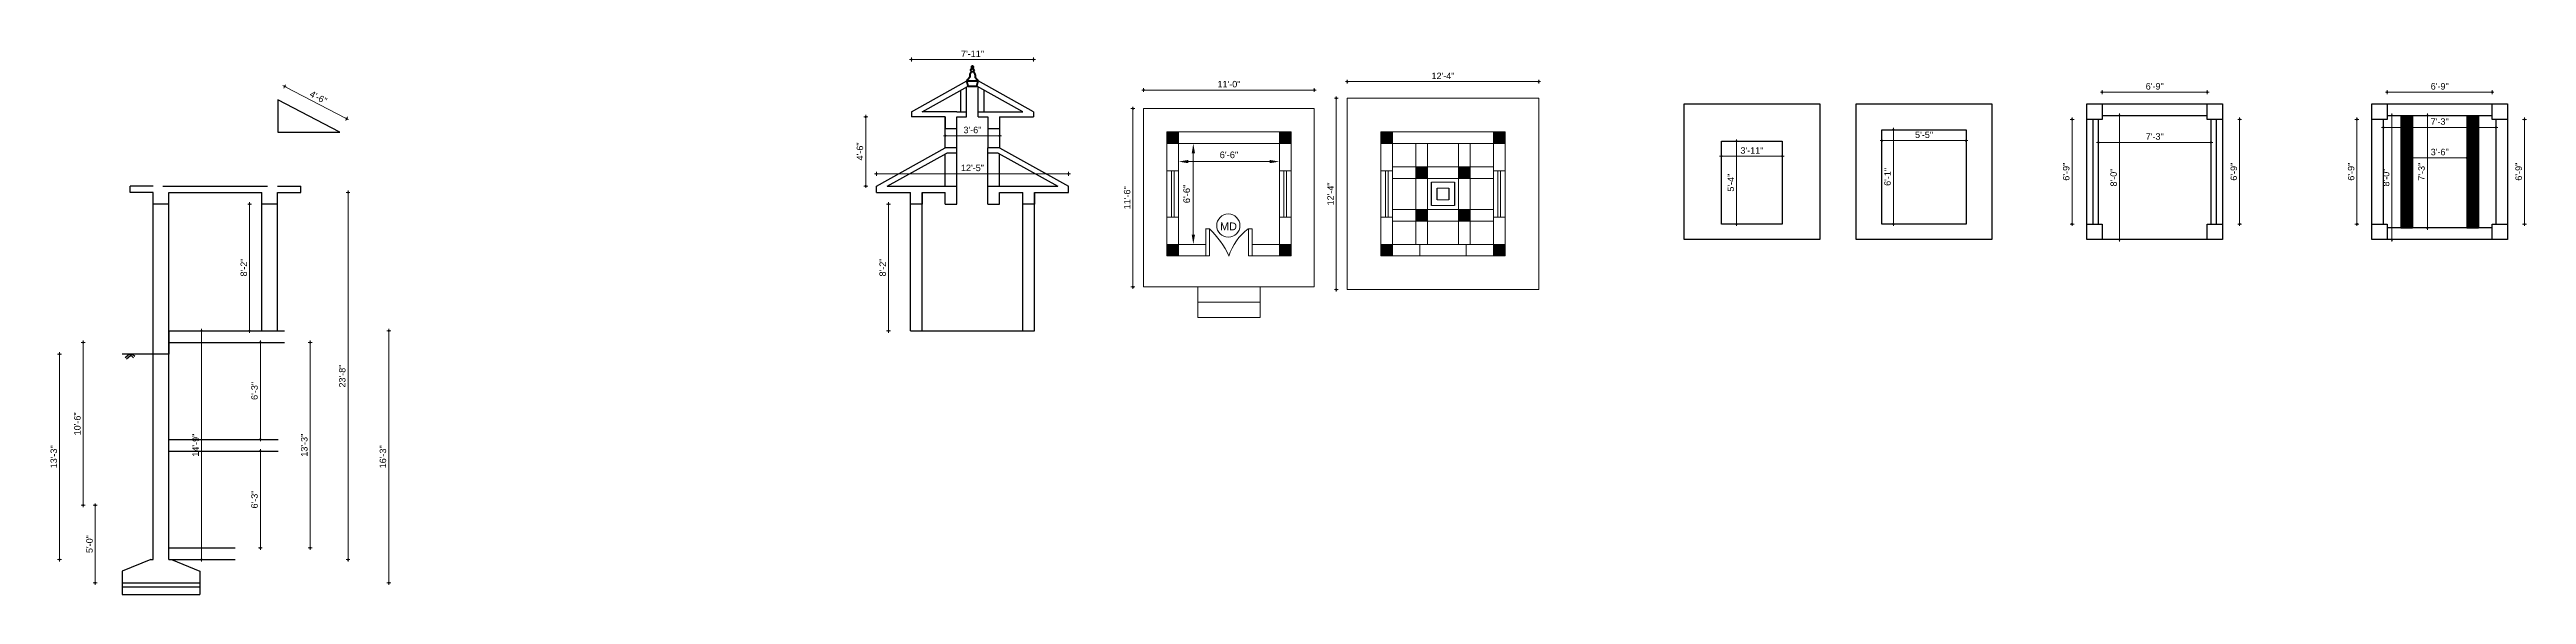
# Model space of a CAD drawing. Header units: inches. Extents: x 2695 to 4610, y -2753 to -2331.
import ezdxf

# ---------------------------------------------------------------- set-up
doc = ezdxf.new("R2010")
doc.units = ezdxf.units.IN
doc.header["$LTSCALE"] = 0.5
doc.header["$MEASUREMENT"] = 0
doc.header["$PDMODE"] = 66
for name, color, linetype, lineweight in [('Dw', 42, 'Continuous', 15), ('hatch', 9, 'Continuous', 0), ('TEXT', 220, 'Continuous', 9), ('Toilet', 7, 'Continuous', 25), ('wall', 20, 'Continuous', 40)]:
    doc.layers.add(name, color=color, linetype=linetype, lineweight=lineweight)
doc.styles.add('arial', font='arial.ttf')
doc.styles.get("Standard").update_dxf_attribs({"font": 'arial.ttf'})
doc.dimstyles.new('1_10', dxfattribs={"dimscale": 5, "dimtxt": 1.0333, "dimasz": 1.5, "dimexe": 0.3, "dimexo": 0.5, "dimgap": 0.5, "dimtad": 1, "dimdec": 0, "dimzin": 3, "dimdsep": 46, "dimlunit": 4, "dimtxsty": 'arial', "dimcen": 0.09, "dimclrd": 1, "dimclre": 2, "dimclrt": 10, "dimadec": 0, "dimazin": 0, "dimtfac": 1, "dimtdec": 0, "dimtix": 1, "dimtmove": 0, "dimatfit": 3, "dimfxl": 0.5, "dimfxlon": 1, "dimtolj": 1, "dimtzin": 0, "dimlwd": 9, "dimlwe": 9, "dimarcsym": 0})
doc.dimstyles.new('S8', dxfattribs={"dimtxt": 5, "dimasz": 1, "dimexe": 6, "dimexo": 18, "dimgap": 1.9375, "dimtad": 1, "dimdec": 0, "dimzin": 3, "dimdsep": 46, "dimlunit": 4, "dimtxsty": 'Standard', "dimblk": 'dot 2', "dimcen": 12, "dimse1": 1, "dimse2": 1, "dimclrd": 1, "dimclre": 1, "dimclrt": 256, "dimadec": 0, "dimazin": 0, "dimtfac": 0.75, "dimtdec": 0, "dimtix": 1, "dimtmove": 1, "dimatfit": 3, "dimldrblk": 'DOT', "dimfxl": 1, "dimtolj": 1, "dimtzin": 0, "dimlwd": 9, "dimlwe": 9, "dimarcsym": 0})
pattern_1 = [(45, (-234142.87665, 30897.89336), (-0.08838834765, 0.08838834765), [])]

# ---------------------------------------------------------------- blocks, each defined once
blk = doc.blocks.new('dot1')
at = {"layer": 'hatch'}
h = blk.add_hatch(color=256, dxfattribs=at)
edge = h.paths.add_edge_path()
edge.add_arc((0, 0), 1, 0, 360)
for p, q in [((3, 0), (-3, 0)), ((0, 3), (0, -3))]:
    blk.add_line(p, q, dxfattribs=at)
blk.add_circle((0, 0), 1, dxfattribs=at)
blk = doc.blocks.new('dot 2')
at = {"layer": 'hatch', "xscale": 0.5, "yscale": 0.5, "zscale": 0.5}
blk.add_blockref('dot1', (0, 0), dxfattribs=at)
blk = doc.blocks.new('*D734')
at = {"layer": 'Defpoints', "color": 0, "transparency": 16777216}
for p in [(2786.9, -2557.9), (2720.7, -2683.9), (2750.9, -2683.9)]:
    blk.add_point(p, dxfattribs=at)
at = {"layer": 'Toilet', "color": 1, "lineweight": 9, "transparency": 16777216}
blk.add_line((2720.7, -2558.9), (2720.7, -2682.9), dxfattribs=at)
for p, rotation in [((2720.7, -2557.9), 90), ((2720.7, -2683.9), 270)]:
    blk.add_blockref('dot 2', p, dxfattribs=dict(at, rotation=rotation))
at = {"layer": 'Toilet', "transparency": 16777216, "insert": (2716.2, -2620.9), "char_height": 5, "attachment_point": 5, "rotation": 90}
blk.add_mtext('\\A1;10\'-6"', dxfattribs=at)
blk = doc.blocks.new('_Dot')
at = {"color": 0, "linetype": 'ByBlock', "lineweight": -2}
blk.add_line((-0.5, 0), (-1, 0), dxfattribs=at)
at = {"color": 0, "linetype": 'ByBlock', "const_width": 0.5}
blk.add_lwpolyline([(-0.25, 0, 1), (0.25, 0, 1)], format="xyb", close=True, dxfattribs=at)
blk = doc.blocks.new('*D733')
at = {"layer": 'Defpoints', "color": 0, "transparency": 16777216}
for p in [(2786.9, -2557.9), (2786.9, -2716.9), (2896.2, -2716.9)]:
    blk.add_point(p, dxfattribs=at)
at = {"layer": 'Toilet', "color": 1, "lineweight": 9, "transparency": 16777216}
blk.add_line((2896.2, -2558.9), (2896.2, -2715.9), dxfattribs=at)
for p, rotation in [((2896.2, -2557.9), 90), ((2896.2, -2716.9), 270)]:
    blk.add_blockref('dot 2', p, dxfattribs=dict(at, rotation=rotation))
at = {"layer": 'Toilet', "transparency": 16777216, "insert": (2891.7, -2637.4), "char_height": 5, "attachment_point": 5, "rotation": 90}
blk.add_mtext('\\A1;13\'-3"', dxfattribs=at)
blk = doc.blocks.new('*D737')
at = {"layer": 'Defpoints', "color": 0, "transparency": 16777216}
for p in [(2858.9, -2450.9), (2849.4, -2548.9), (2858.9, -2548.9)]:
    blk.add_point(p, dxfattribs=at)
at = {"layer": 'Toilet', "color": 1, "lineweight": 9, "transparency": 16777216}
blk.add_line((2849.4, -2451.9), (2849.4, -2547.9), dxfattribs=at)
for p, rotation in [((2849.4, -2450.9), 90), ((2849.4, -2548.9), 270)]:
    blk.add_blockref('dot 2', p, dxfattribs=dict(at, rotation=rotation))
at = {"layer": 'Toilet', "transparency": 16777216, "insert": (2844.9, -2499.9), "char_height": 5, "attachment_point": 5, "rotation": 90}
blk.add_mtext('\\A1;8\'-2"', dxfattribs=at)
blk = doc.blocks.new('*D738')
at = {"layer": 'Defpoints', "color": 0, "transparency": 16777216}
for p in [(2786.9, -2641.9), (2786.9, -2716.9), (2857.7, -2716.9)]:
    blk.add_point(p, dxfattribs=at)
at = {"layer": 'Toilet', "color": 1, "lineweight": 9, "transparency": 16777216}
blk.add_line((2857.7, -2642.9), (2857.7, -2715.9), dxfattribs=at)
for p, rotation in [((2857.7, -2641.9), 90), ((2857.7, -2716.9), 270)]:
    blk.add_blockref('dot 2', p, dxfattribs=dict(at, rotation=rotation))
at = {"layer": 'Toilet', "transparency": 16777216, "insert": (2853.2, -2679.4), "char_height": 5, "attachment_point": 5, "rotation": 90}
blk.add_mtext('\\A1;6\'-3"', dxfattribs=at)
blk = doc.blocks.new('*D739')
at = {"layer": 'Defpoints', "color": 0, "transparency": 16777216}
for p in [(2786.9, -2557.9), (2857.7, -2557.9), (2786.9, -2632.9)]:
    blk.add_point(p, dxfattribs=at)
at = {"layer": 'Toilet', "color": 1, "lineweight": 9, "transparency": 16777216}
blk.add_line((2857.7, -2631.9), (2857.7, -2558.9), dxfattribs=at)
for p, rotation in [((2857.7, -2557.9), 90), ((2857.7, -2632.9), 270)]:
    blk.add_blockref('dot 2', p, dxfattribs=dict(at, rotation=rotation))
at = {"layer": 'Toilet', "transparency": 16777216, "insert": (2853.2, -2595.4), "char_height": 5, "attachment_point": 5, "rotation": 90}
blk.add_mtext('\\A1;6\'-3"', dxfattribs=at)
blk = doc.blocks.new('*D740')
at = {"layer": 'Defpoints', "color": 0, "transparency": 16777216}
for p in [(2871.1, -2370.1), (2876.5, -2359.8), (2919.1, -2395.1)]:
    blk.add_point(p, dxfattribs=at)
at = {"layer": 'Toilet', "color": 1, "lineweight": 9, "transparency": 16777216}
blk.add_line((2923.6, -2384.3), (2877.4, -2360.3), dxfattribs=at)
for p, rotation in [((2876.5, -2359.8), 152.4879973761485), ((2924.5, -2384.8), 332.4879973761486)]:
    blk.add_blockref('dot 2', p, dxfattribs=dict(at, rotation=rotation))
at = {"layer": 'Toilet', "transparency": 16777216, "insert": (2902.6, -2368.3), "char_height": 5, "attachment_point": 5, "rotation": 332.488}
blk.add_mtext('\\A1;4\'-6"', dxfattribs=at)
blk = doc.blocks.new('*D742')
at = {"color": 2, "lineweight": 9, "transparency": 16777216}
for p, q in [((3567.8, -2415.5), (3567.8, -2419.5)), ((3645.8, -2415.5), (3645.8, -2419.5))]:
    blk.add_line(p, q, dxfattribs=at)
at = {"color": 1, "lineweight": 9, "transparency": 16777216}
blk.add_line((3575.3, -2418), (3638.3, -2418), dxfattribs=at)
at = {"color": 1, "transparency": 16777216}
for points in [[(3575.3, -2416.7), (3575.3, -2419.2), (3567.8, -2418)], [(3638.3, -2416.7), (3638.3, -2419.2), (3645.8, -2418)]]:
    blk.add_solid(points, dxfattribs=at)
at = {"layer": 'Defpoints', "color": 0, "transparency": 16777216}
for p in [(3567.8, -2404), (3645.8, -2404), (3645.8, -2418)]:
    blk.add_point(p, dxfattribs=at)
at = {"color": 10, "lineweight": 13, "transparency": 16777216, "insert": (3606.8, -2412.8), "char_height": 5.17, "attachment_point": 5, "style": 'arial'}
blk.add_mtext('\\A1;6\'-6"', dxfattribs=at)
blk = doc.blocks.new('*D743')
at = {"color": 2, "lineweight": 9, "transparency": 16777216}
for p, q in [((3576.7, -2404), (3580.7, -2404)), ((3576.7, -2482), (3580.7, -2482))]:
    blk.add_line(p, q, dxfattribs=at)
at = {"color": 1, "lineweight": 9, "transparency": 16777216}
blk.add_line((3579.2, -2474.5), (3579.2, -2411.5), dxfattribs=at)
at = {"color": 1, "transparency": 16777216}
for points in [[(3578, -2411.5), (3580.5, -2411.5), (3579.2, -2404)], [(3578, -2474.5), (3580.5, -2474.5), (3579.2, -2482)]]:
    blk.add_solid(points, dxfattribs=at)
at = {"layer": 'Defpoints', "color": 0, "transparency": 16777216}
for p in [(3567.8, -2404), (3579.2, -2404), (3567.8, -2482)]:
    blk.add_point(p, dxfattribs=at)
at = {"color": 10, "lineweight": 13, "transparency": 16777216, "insert": (3574.1, -2443), "char_height": 5.17, "attachment_point": 5, "rotation": 90, "style": 'arial'}
blk.add_mtext('\\A1;6\'-6"', dxfattribs=at)
blk = doc.blocks.new('*D744')
at = {"layer": 'Defpoints', "color": 0, "transparency": 16777216}
for p in [(3369.4, -2450.9), (3343.5, -2548.9), (3369.4, -2548.9)]:
    blk.add_point(p, dxfattribs=at)
at = {"layer": 'Toilet', "color": 1, "lineweight": 9, "transparency": 16777216}
blk.add_line((3343.5, -2451.9), (3343.5, -2547.9), dxfattribs=at)
for p, rotation in [((3343.5, -2450.9), 90), ((3343.5, -2548.9), 270)]:
    blk.add_blockref('dot 2', p, dxfattribs=dict(at, rotation=rotation))
at = {"layer": 'Toilet', "transparency": 16777216, "insert": (3339, -2499.9), "char_height": 5, "attachment_point": 5, "rotation": 90}
blk.add_mtext('\\A1;8\'-2"', dxfattribs=at)
blk = doc.blocks.new('*D745')
at = {"layer": 'Defpoints', "color": 0, "transparency": 16777216}
for p in [(3672.8, -2362.6), (3540.8, -2377), (3672.8, -2377)]:
    blk.add_point(p, dxfattribs=at)
at = {"layer": 'Toilet', "color": 1, "lineweight": 9, "transparency": 16777216}
blk.add_line((3541.8, -2362.6), (3671.8, -2362.6), dxfattribs=at)
at = {"layer": 'Toilet', "color": 1, "lineweight": 9, "transparency": 16777216, "rotation": 180}
blk.add_blockref('dot 2', (3540.8, -2362.6), dxfattribs=at)
at = {"layer": 'Toilet', "color": 1, "lineweight": 9, "transparency": 16777216}
blk.add_blockref('dot 2', (3672.8, -2362.6), dxfattribs=at)
at = {"layer": 'Toilet', "transparency": 16777216, "insert": (3606.8, -2358.1), "char_height": 5, "attachment_point": 5}
blk.add_mtext('\\A1;11\'-0"', dxfattribs=at)
blk = doc.blocks.new('*D750')
at = {"layer": 'Defpoints', "color": 0, "transparency": 16777216}
for p in [(3482.7, -2427.4), (3334.2, -2436.9), (3482.7, -2436.9)]:
    blk.add_point(p, dxfattribs=at)
at = {"layer": 'Toilet', "color": 1, "lineweight": 9, "transparency": 16777216}
blk.add_line((3335.2, -2427.4), (3481.7, -2427.4), dxfattribs=at)
at = {"layer": 'Toilet', "color": 1, "lineweight": 9, "transparency": 16777216, "rotation": 180}
blk.add_blockref('dot 2', (3334.2, -2427.4), dxfattribs=at)
at = {"layer": 'Toilet', "color": 1, "lineweight": 9, "transparency": 16777216}
blk.add_blockref('dot 2', (3482.7, -2427.4), dxfattribs=at)
at = {"layer": 'Toilet', "transparency": 16777216, "insert": (3408.4, -2422.9), "char_height": 5, "attachment_point": 5}
blk.add_mtext('\\A1;12\'-5"', dxfattribs=at)
blk = doc.blocks.new('*D751')
at = {"layer": 'Defpoints', "color": 0, "transparency": 16777216}
for p in [(3325.9, -2383.4), (3387.4, -2383.4), (3387.4, -2436.9)]:
    blk.add_point(p, dxfattribs=at)
at = {"layer": 'Toilet', "color": 1, "lineweight": 9, "transparency": 16777216}
blk.add_line((3325.9, -2435.9), (3325.9, -2384.4), dxfattribs=at)
for p, rotation in [((3325.9, -2383.4), 90), ((3325.9, -2436.9), 270)]:
    blk.add_blockref('dot 2', p, dxfattribs=dict(at, rotation=rotation))
at = {"layer": 'Toilet', "transparency": 16777216, "insert": (3321.4, -2410.1), "char_height": 5, "attachment_point": 5, "rotation": 90}
blk.add_mtext('\\A1;4\'-6"', dxfattribs=at)
blk = doc.blocks.new('*D753')
at = {"layer": 'Defpoints', "color": 0, "transparency": 16777216}
for p in [(2786.9, -2548.9), (2786.9, -2743.9), (2957, -2743.9)]:
    blk.add_point(p, dxfattribs=at)
at = {"layer": 'Toilet', "color": 1, "lineweight": 9, "transparency": 16777216}
blk.add_line((2957, -2549.9), (2957, -2742.9), dxfattribs=at)
for p, rotation in [((2957, -2548.9), 90), ((2957, -2743.9), 270)]:
    blk.add_blockref('dot 2', p, dxfattribs=dict(at, rotation=rotation))
at = {"layer": 'Toilet', "transparency": 16777216, "insert": (2952.5, -2646.4), "char_height": 5, "attachment_point": 5, "rotation": 90}
blk.add_mtext('\\A1;16\'-3"', dxfattribs=at)
blk = doc.blocks.new('*D754')
at = {"layer": 'Defpoints', "color": 0, "transparency": 16777216}
for p in [(4282.2, -2382.3), (4282.2, -2478.3), (4295.5, -2478.3)]:
    blk.add_point(p, dxfattribs=at)
at = {"layer": 'Toilet', "color": 1, "lineweight": 9, "transparency": 16777216}
blk.add_line((4295.5, -2383.3), (4295.5, -2477.3), dxfattribs=at)
for p, rotation in [((4295.5, -2382.3), 90), ((4295.5, -2478.3), 270)]:
    blk.add_blockref('dot 2', p, dxfattribs=dict(at, rotation=rotation))
at = {"layer": 'Toilet', "transparency": 16777216, "insert": (4291, -2430.3), "char_height": 5, "attachment_point": 5, "rotation": 90}
blk.add_mtext('\\A1;8\'-0"', dxfattribs=at)
blk = doc.blocks.new('*D755')
at = {"layer": 'Defpoints', "color": 0, "transparency": 16777216}
for p in [(4279.2, -2385.3), (4366.2, -2385.3), (4366.2, -2403.1)]:
    blk.add_point(p, dxfattribs=at)
at = {"layer": 'Toilet', "color": 1, "lineweight": 9, "transparency": 16777216}
blk.add_line((4280.2, -2403.1), (4365.2, -2403.1), dxfattribs=at)
at = {"layer": 'Toilet', "color": 1, "lineweight": 9, "transparency": 16777216, "rotation": 180}
blk.add_blockref('dot 2', (4279.2, -2403.1), dxfattribs=at)
at = {"layer": 'Toilet', "color": 1, "lineweight": 9, "transparency": 16777216}
blk.add_blockref('dot 2', (4366.2, -2403.1), dxfattribs=at)
at = {"layer": 'Toilet', "transparency": 16777216, "insert": (4322.7, -2398.6), "char_height": 5, "attachment_point": 5}
blk.add_mtext('\\A1;7\'-3"', dxfattribs=at)
blk = doc.blocks.new('*D757')
at = {"layer": 'Defpoints', "color": 0, "transparency": 16777216}
for p in [(4111.8, -2393.3), (4120.6, -2393.3), (4111.8, -2466.3)]:
    blk.add_point(p, dxfattribs=at)
at = {"layer": 'Toilet', "color": 1, "lineweight": 9, "transparency": 16777216}
blk.add_line((4120.6, -2465.3), (4120.6, -2394.3), dxfattribs=at)
for p, rotation in [((4120.6, -2393.3), 90), ((4120.6, -2466.3), 270)]:
    blk.add_blockref('dot 2', p, dxfattribs=dict(at, rotation=rotation))
at = {"layer": 'Toilet', "transparency": 16777216, "insert": (4116.1, -2429.8), "char_height": 5, "attachment_point": 5, "rotation": 90}
blk.add_mtext('\\A1;6\'-1"', dxfattribs=at)
blk = doc.blocks.new('*D758')
at = {"layer": 'Defpoints', "color": 0, "transparency": 16777216}
for p in [(4258.8, -2385.3), (4279.2, -2385.3), (4279.2, -2466.3)]:
    blk.add_point(p, dxfattribs=at)
at = {"layer": 'Toilet', "color": 1, "lineweight": 9, "transparency": 16777216}
blk.add_line((4258.8, -2465.3), (4258.8, -2386.3), dxfattribs=at)
for p, rotation in [((4258.8, -2385.3), 90), ((4258.8, -2466.3), 270)]:
    blk.add_blockref('dot 2', p, dxfattribs=dict(at, rotation=rotation))
at = {"layer": 'Toilet', "transparency": 16777216, "insert": (4254.3, -2425.8), "char_height": 5, "attachment_point": 5, "rotation": 90}
blk.add_mtext('\\A1;6\'-9"', dxfattribs=at)
blk = doc.blocks.new('*D759')
at = {"layer": 'Defpoints', "color": 0, "transparency": 16777216}
for p in [(4363.2, -2364.3), (4282.2, -2382.3), (4363.2, -2382.3)]:
    blk.add_point(p, dxfattribs=at)
at = {"layer": 'Toilet', "color": 1, "lineweight": 9, "transparency": 16777216}
blk.add_line((4283.2, -2364.3), (4362.2, -2364.3), dxfattribs=at)
at = {"layer": 'Toilet', "color": 1, "lineweight": 9, "transparency": 16777216, "rotation": 180}
blk.add_blockref('dot 2', (4282.2, -2364.3), dxfattribs=at)
at = {"layer": 'Toilet', "color": 1, "lineweight": 9, "transparency": 16777216}
blk.add_blockref('dot 2', (4363.2, -2364.3), dxfattribs=at)
at = {"layer": 'Toilet', "transparency": 16777216, "insert": (4322.7, -2359.8), "char_height": 5, "attachment_point": 5}
blk.add_mtext('\\A1;6\'-9"', dxfattribs=at)
blk = doc.blocks.new('*D760')
at = {"layer": 'Defpoints', "color": 0, "transparency": 16777216}
for p in [(4366.2, -2385.3), (4366.2, -2466.3), (4388.4, -2466.3)]:
    blk.add_point(p, dxfattribs=at)
at = {"layer": 'Toilet', "color": 1, "lineweight": 9, "transparency": 16777216}
blk.add_line((4388.4, -2386.3), (4388.4, -2465.3), dxfattribs=at)
for p, rotation in [((4388.4, -2385.3), 90), ((4388.4, -2466.3), 270)]:
    blk.add_blockref('dot 2', p, dxfattribs=dict(at, rotation=rotation))
at = {"layer": 'Toilet', "transparency": 16777216, "insert": (4383.9, -2425.8), "char_height": 5, "attachment_point": 5, "rotation": 90}
blk.add_mtext('\\A1;6\'-9"', dxfattribs=at)
blk = doc.blocks.new('*D762')
at = {"layer": 'Defpoints', "color": 0, "transparency": 16777216}
for p in [(4502.6, -2382.3), (4502.6, -2478.3), (4506.2, -2478.3)]:
    blk.add_point(p, dxfattribs=at)
at = {"layer": 'Toilet', "color": 1, "lineweight": 9, "transparency": 16777216}
blk.add_line((4506.2, -2383.3), (4506.2, -2477.3), dxfattribs=at)
for p, rotation in [((4506.2, -2382.3), 90), ((4506.2, -2478.3), 270)]:
    blk.add_blockref('dot 2', p, dxfattribs=dict(at, rotation=rotation))
at = {"layer": 'Toilet', "transparency": 16777216, "insert": (4501.7, -2430.3), "char_height": 5, "attachment_point": 5, "rotation": 90}
blk.add_mtext('\\A1;8\'-0"', dxfattribs=at)
blk = doc.blocks.new('*D761')
at = {"layer": 'Defpoints', "color": 0, "transparency": 16777216}
for p in [(4499.6, -2385.3), (4586.6, -2385.3), (4586.6, -2391.5)]:
    blk.add_point(p, dxfattribs=at)
at = {"layer": 'Toilet', "color": 1, "lineweight": 9, "transparency": 16777216}
blk.add_line((4500.6, -2391.5), (4585.6, -2391.5), dxfattribs=at)
at = {"layer": 'Toilet', "color": 1, "lineweight": 9, "transparency": 16777216, "rotation": 180}
blk.add_blockref('dot 2', (4499.6, -2391.5), dxfattribs=at)
at = {"layer": 'Toilet', "color": 1, "lineweight": 9, "transparency": 16777216}
blk.add_blockref('dot 2', (4586.6, -2391.5), dxfattribs=at)
at = {"layer": 'Toilet', "transparency": 16777216, "insert": (4543.1, -2387), "char_height": 5, "attachment_point": 5}
blk.add_mtext('\\A1;7\'-3"', dxfattribs=at)
blk = doc.blocks.new('*D764')
at = {"layer": 'Defpoints', "color": 0, "transparency": 16777216}
for p in [(4583.6, -2364.3), (4502.6, -2382.3), (4583.6, -2382.3)]:
    blk.add_point(p, dxfattribs=at)
at = {"layer": 'Toilet', "color": 1, "lineweight": 9, "transparency": 16777216}
blk.add_line((4503.6, -2364.3), (4582.6, -2364.3), dxfattribs=at)
at = {"layer": 'Toilet', "color": 1, "lineweight": 9, "transparency": 16777216, "rotation": 180}
blk.add_blockref('dot 2', (4502.6, -2364.3), dxfattribs=at)
at = {"layer": 'Toilet', "color": 1, "lineweight": 9, "transparency": 16777216}
blk.add_blockref('dot 2', (4583.6, -2364.3), dxfattribs=at)
at = {"layer": 'Toilet', "transparency": 16777216, "insert": (4543.1, -2359.8), "char_height": 5, "attachment_point": 5}
blk.add_mtext('\\A1;6\'-9"', dxfattribs=at)
blk = doc.blocks.new('*D765')
at = {"layer": 'Defpoints', "color": 0, "transparency": 16777216}
for p in [(4586.6, -2385.3), (4586.6, -2466.3), (4608.7, -2466.3)]:
    blk.add_point(p, dxfattribs=at)
at = {"layer": 'Toilet', "color": 1, "lineweight": 9, "transparency": 16777216}
blk.add_line((4608.7, -2386.3), (4608.7, -2465.3), dxfattribs=at)
for p, rotation in [((4608.7, -2385.3), 90), ((4608.7, -2466.3), 270)]:
    blk.add_blockref('dot 2', p, dxfattribs=dict(at, rotation=rotation))
at = {"layer": 'Toilet', "transparency": 16777216, "insert": (4604.2, -2425.8), "char_height": 5, "attachment_point": 5, "rotation": 90}
blk.add_mtext('\\A1;6\'-9"', dxfattribs=at)
blk = doc.blocks.new('*D767')
at = {"layer": 'Defpoints', "color": 0, "transparency": 16777216}
for p in [(4522.1, -2382.3), (4564.1, -2382.3), (4564.1, -2415.1)]:
    blk.add_point(p, dxfattribs=at)
at = {"layer": 'Toilet', "color": 1, "lineweight": 9, "transparency": 16777216}
blk.add_line((4523.1, -2415.1), (4563.1, -2415.1), dxfattribs=at)
at = {"layer": 'Toilet', "color": 1, "lineweight": 9, "transparency": 16777216, "rotation": 180}
blk.add_blockref('dot 2', (4522.1, -2415.1), dxfattribs=at)
at = {"layer": 'Toilet', "color": 1, "lineweight": 9, "transparency": 16777216}
blk.add_blockref('dot 2', (4564.1, -2415.1), dxfattribs=at)
at = {"layer": 'Toilet', "transparency": 16777216, "insert": (4543.1, -2410.6), "char_height": 5, "attachment_point": 5}
blk.add_mtext('\\A1;3\'-6"', dxfattribs=at)
blk = doc.blocks.new('*D768')
at = {"layer": 'Defpoints', "color": 0, "transparency": 16777216}
for p in [(4522.1, -2382.3), (4522.1, -2469.3), (4533.6, -2469.3)]:
    blk.add_point(p, dxfattribs=at)
at = {"layer": 'Toilet', "color": 1, "lineweight": 9, "transparency": 16777216}
blk.add_line((4533.6, -2383.3), (4533.6, -2468.3), dxfattribs=at)
for p, rotation in [((4533.6, -2382.3), 90), ((4533.6, -2469.3), 270)]:
    blk.add_blockref('dot 2', p, dxfattribs=dict(at, rotation=rotation))
at = {"layer": 'Toilet', "transparency": 16777216, "insert": (4529.1, -2425.8), "char_height": 5, "attachment_point": 5, "rotation": 90}
blk.add_mtext('\\A1;7\'-3"', dxfattribs=at)
blk = doc.blocks.new('*D770')
at = {"layer": 'Defpoints', "color": 0, "transparency": 16777216}
for p in [(3987.7, -2402.3), (4034.7, -2402.3), (4034.7, -2413.9)]:
    blk.add_point(p, dxfattribs=at)
at = {"layer": 'Toilet', "color": 1, "lineweight": 9, "transparency": 16777216}
blk.add_line((3988.7, -2413.9), (4033.7, -2413.9), dxfattribs=at)
at = {"layer": 'Toilet', "color": 1, "lineweight": 9, "transparency": 16777216, "rotation": 180}
blk.add_blockref('dot 2', (3987.7, -2413.9), dxfattribs=at)
at = {"layer": 'Toilet', "color": 1, "lineweight": 9, "transparency": 16777216}
blk.add_blockref('dot 2', (4034.7, -2413.9), dxfattribs=at)
at = {"layer": 'Toilet', "transparency": 16777216, "insert": (4011.2, -2409.4), "char_height": 5, "attachment_point": 5}
blk.add_mtext('\\A1;3\'-11"', dxfattribs=at)

msp = doc.modelspace()

# ---------------------------------------------------------------- hatches: boundary and pattern name
at = {"lineweight": 13}
h = msp.add_hatch(dxfattribs=at)
h.set_pattern_fill('ANSI31', color=256)
h.set_pattern_definition(pattern_1)
h.paths.add_polyline_path([(3567.8, -2395), (3558.8, -2395), (3558.8, -2404), (3567.8, -2404)])
h = msp.add_hatch(dxfattribs=at)
h.set_pattern_fill('ANSI31', color=256)
h.set_pattern_definition(pattern_1)
h.paths.add_polyline_path([(3654.8, -2395), (3645.8, -2395), (3645.8, -2404), (3654.8, -2404)])
h = msp.add_hatch(dxfattribs=at)
h.set_pattern_fill('ANSI31', color=256)
h.set_pattern_definition(pattern_1)
h.paths.add_polyline_path([(3733.3, -2395), (3724.3, -2395), (3724.3, -2404), (3733.3, -2404)])
h = msp.add_hatch(dxfattribs=at)
h.set_pattern_fill('ANSI31', color=256)
h.set_pattern_definition(pattern_1)
h.paths.add_polyline_path([(3820.3, -2395), (3811.3, -2395), (3811.3, -2404), (3820.3, -2404)])
h = msp.add_hatch(dxfattribs=at)
h.set_pattern_fill('ANSI31', color=256)
h.set_pattern_definition(pattern_1)
h.paths.add_polyline_path([(3760.3, -2422), (3751.3, -2422), (3751.3, -2431), (3760.3, -2431)])
h = msp.add_hatch(dxfattribs=at)
h.set_pattern_fill('ANSI31', color=256)
h.set_pattern_definition(pattern_1)
h.paths.add_polyline_path([(3793.3, -2422), (3784.3, -2422), (3784.3, -2431), (3793.3, -2431)])
h = msp.add_hatch(dxfattribs=at)
h.set_pattern_fill('ANSI31', color=256)
h.set_pattern_definition(pattern_1)
h.paths.add_polyline_path([(3760.3, -2455), (3751.3, -2455), (3751.3, -2464), (3760.3, -2464)])
h = msp.add_hatch(dxfattribs=at)
h.set_pattern_fill('ANSI31', color=256)
h.set_pattern_definition(pattern_1)
h.paths.add_polyline_path([(3793.3, -2455), (3784.3, -2455), (3784.3, -2464), (3793.3, -2464)])
h = msp.add_hatch(dxfattribs=at)
h.set_pattern_fill('ANSI31', color=256)
h.set_pattern_definition(pattern_1)
h.paths.add_polyline_path([(3567.8, -2482), (3558.8, -2482), (3558.8, -2491), (3567.8, -2491)])
h = msp.add_hatch(dxfattribs=at)
h.set_pattern_fill('ANSI31', color=256)
h.set_pattern_definition(pattern_1)
h.paths.add_polyline_path([(3654.8, -2482), (3645.8, -2482), (3645.8, -2491), (3654.8, -2491)])
h = msp.add_hatch(dxfattribs=at)
h.set_pattern_fill('ANSI31', color=256)
h.set_pattern_definition(pattern_1)
h.paths.add_polyline_path([(3733.3, -2482), (3724.3, -2482), (3724.3, -2491), (3733.3, -2491)])
h = msp.add_hatch(dxfattribs=at)
h.set_pattern_fill('ANSI31', color=256)
h.set_pattern_definition(pattern_1)
h.paths.add_polyline_path([(3820.3, -2482), (3811.3, -2482), (3811.3, -2491), (3820.3, -2491)])
at = {"layer": 'Toilet'}
h = msp.add_hatch(dxfattribs=at)
h.set_pattern_fill('ANSI31', color=256)
h.paths.add_polyline_path([(4513.1, -2469.3), (4522.1, -2469.3), (4522.1, -2382.3), (4513.1, -2382.3)])
h = msp.add_hatch(dxfattribs=at)
h.set_pattern_fill('ANSI31', color=256)
h.paths.add_polyline_path([(4573.1, -2382.3), (4564.1, -2382.3), (4564.1, -2469.3), (4573.1, -2469.3)])

# ---------------------------------------------------------------- linework, layer by layer
at = {"color": 0, "lineweight": 13}
for p, q in [((3751.3, -2404), (3751.3, -2482)), ((3760.3, -2404), (3760.3, -2482)), ((3784.3, -2404), (3784.3, -2482)), ((3793.3, -2404), (3793.3, -2482)), ((3567.8, -2425), (3558.8, -2425)), ((3562.3, -2425), (3562.3, -2461)), ((3564.3, -2425), (3564.3, -2461)), ((3645.8, -2425), (3654.8, -2425)), ((3649.3, -2425), (3649.3, -2461)), ((3651.3, -2425), (3651.3, -2461)), ((3733.3, -2425), (3724.3, -2425)), ((3727.8, -2425), (3727.8, -2461)), ((3729.8, -2425), (3729.8, -2461)), ((3733.3, -2422), (3811.3, -2422)), ((3733.3, -2431), (3811.3, -2431)), ((3811.3, -2425), (3820.3, -2425)), ((3814.8, -2425), (3814.8, -2461)), ((3816.8, -2425), (3816.8, -2461)), ((3763.3, -2434), (3781.3, -2434)), ((3767.8, -2438.5), (3776.8, -2438.5)), ((3767.8, -2447.5), (3776.8, -2447.5)), ((3567.8, -2461), (3558.8, -2461)), ((3588.7, -2470), (3591.8, -2470)), ((3621.7, -2470), (3624.8, -2470)), ((3645.8, -2461), (3654.8, -2461)), ((3733.3, -2461), (3724.3, -2461)), ((3733.3, -2455), (3811.3, -2455)), ((3733.3, -2464), (3811.3, -2464)), ((3763.3, -2452), (3781.3, -2452)), ((3811.3, -2461), (3820.3, -2461)), ((3588.8, -2491), (3588.8, -2482)), ((3624.8, -2491), (3624.8, -2482)), ((3754.3, -2482), (3754.3, -2491)), ((3790.3, -2482), (3790.3, -2491)), ((3582.8, -2515), (3582.8, -2526.8)), ((3582.8, -2526.8), (3630.8, -2526.8)), ((3582.8, -2526.8), (3582.8, -2538.6)), ((3630.8, -2526.8), (3630.8, -2515)), ((3630.8, -2538.6), (3630.8, -2526.8)), ((3582.8, -2538.6), (3630.8, -2538.6))]:
    msp.add_line(p, q, dxfattribs=at)
for points in [[(3846.3, -2517), (3698.3, -2517), (3698.3, -2369), (3846.3, -2369)], [(3540.8, -2377), (3672.8, -2377), (3672.8, -2515), (3540.8, -2515)], [(3558.8, -2395), (3567.8, -2395), (3567.8, -2404), (3558.8, -2404)], [(3645.8, -2395), (3654.8, -2395), (3654.8, -2404), (3645.8, -2404)], [(3724.3, -2395), (3733.3, -2395), (3733.3, -2404), (3724.3, -2404)], [(3811.3, -2395), (3820.3, -2395), (3820.3, -2404), (3811.3, -2404)], [(3558.8, -2482), (3567.8, -2482), (3567.8, -2491), (3558.8, -2491)], [(3645.8, -2482), (3654.8, -2482), (3654.8, -2491), (3645.8, -2491)], [(3724.3, -2482), (3733.3, -2482), (3733.3, -2491), (3724.3, -2491)], [(3811.3, -2482), (3820.3, -2482), (3820.3, -2491), (3811.3, -2491)]]:
    msp.add_lwpolyline(points, close=True, dxfattribs=at)
for points in [[(3591.8, -2491), (3558.8, -2491), (3558.8, -2395), (3654.8, -2395), (3654.8, -2491), (3621.8, -2491)], [(3588.8, -2482), (3567.8, -2482), (3567.8, -2404), (3645.8, -2404), (3645.8, -2482), (3624.8, -2482)], [(3820.3, -2491), (3724.3, -2491), (3724.3, -2395), (3820.3, -2395), (3820.3, -2491)], [(3754.3, -2482), (3733.3, -2482), (3733.3, -2404), (3811.3, -2404), (3811.3, -2482), (3754.3, -2482)]]:
    msp.add_lwpolyline(points, dxfattribs=at)
at = {"layer": 'Dw', "color": 7}
for p, q in [((3588.8, -2470), (3588.8, -2491)), ((3591.8, -2491), (3591.8, -2470)), ((3621.8, -2491), (3621.8, -2470)), ((3624.8, -2470), (3624.8, -2491))]:
    msp.add_line(p, q, dxfattribs=at)
for centre, radius, start, end in [((3541.4, -2521.8), 72.3, 25.2524, 45.8229), ((3646.1, -2503.2), 41.2, 126.4336, 162.8402)]:
    msp.add_arc(centre, radius, start, end, dxfattribs=at)
at = {"layer": 'TEXT'}
msp.add_circle((3606.3, -2467.5), 9, dxfattribs=at)
at = {"layer": 'Toilet'}
for p, q in [((3361.2, -2379.4), (3404.1, -2355.6)), ((3455.7, -2379.4), (3412.8, -2355.6)), ((2871.1, -2370.1), (2871.1, -2395.1)), ((2919.1, -2395.1), (2871.1, -2370.1)), ((3369.4, -2379.4), (3405.1, -2359.6)), ((3399.4, -2379.4), (3399.4, -2362.7)), ((3403.9, -2383.4), (3403.9, -2360.2)), ((3447.4, -2379.4), (3411.8, -2359.6)), ((3412.9, -2383.4), (3412.9, -2360.2)), ((3417.4, -2379.4), (3417.4, -2362.7)), ((3361.2, -2379.4), (3361.2, -2383.4)), ((3387.4, -2383.4), (3361.2, -2383.4)), ((3396.4, -2379.4), (3369.4, -2379.4)), ((3387.4, -2407.4), (3387.4, -2383.4)), ((3387.4, -2383.4), (3387.4, -2392.4)), ((3387.4, -2392.4), (3396.4, -2392.4)), ((3396.4, -2379.4), (3403.9, -2379.4)), ((3396.4, -2407.4), (3396.4, -2383.4)), ((3396.4, -2383.4), (3403.9, -2383.4)), ((3412.9, -2379.4), (3420.4, -2379.4)), ((3412.9, -2383.4), (3420.4, -2383.4)), ((3420.4, -2379.4), (3447.4, -2379.4)), ((3420.4, -2383.4), (3420.4, -2407.4)), ((3420.4, -2383.4), (3420.4, -2392.4)), ((3420.4, -2392.4), (3429.4, -2392.4)), ((3429.4, -2383.4), (3429.4, -2407.4)), ((3429.4, -2383.4), (3455.7, -2383.4)), ((3455.7, -2379.4), (3455.7, -2383.4)), ((4513.1, -2382.3), (4513.1, -2469.3)), ((4522.1, -2382.3), (4522.1, -2469.3)), ((4564.1, -2382.3), (4564.1, -2469.3)), ((4573.1, -2382.3), (4573.1, -2469.3)), ((2871.1, -2395.1), (2919.1, -2395.1)), ((3334.2, -2436.9), (3387.4, -2407.4)), ((3342.4, -2436.9), (3388.5, -2411.4)), ((3396.4, -2407.4), (3387.4, -2407.4)), ((3387.4, -2436.9), (3387.4, -2411.9)), ((3396.4, -2411.4), (3388.5, -2411.4)), ((3396.4, -2450.9), (3396.4, -2407.4)), ((3420.4, -2450.9), (3420.4, -2407.4)), ((3429.4, -2407.4), (3420.4, -2407.4)), ((3428.4, -2411.4), (3420.4, -2411.4)), ((3428.4, -2411.4), (3474.4, -2436.9)), ((3429.4, -2407.4), (3482.7, -2436.9)), ((3429.4, -2436.9), (3429.4, -2411.9)), ((2774.9, -2436.9), (2756.9, -2436.9)), ((2756.9, -2441.9), (2756.9, -2436.9)), ((2774.9, -2441.9), (2756.9, -2441.9)), ((2774.9, -2548.9), (2774.9, -2441.9)), ((2786.9, -2450.9), (2774.9, -2450.9)), ((2782.4, -2436.9), (2863.3, -2436.9)), ((2786.9, -2548.9), (2786.9, -2441.9)), ((2786.9, -2441.9), (2858.9, -2441.9)), ((2858.9, -2548.9), (2858.9, -2441.9)), ((2870.9, -2450.9), (2858.9, -2450.9)), ((2870.9, -2436.9), (2888.9, -2436.9)), ((2870.9, -2548.9), (2870.9, -2441.9)), ((2870.9, -2441.9), (2888.9, -2441.9)), ((2888.9, -2441.9), (2888.9, -2436.9)), ((3334.2, -2441.9), (3334.2, -2436.9)), ((3334.2, -2441.9), (3360.4, -2441.9)), ((3342.4, -2436.9), (3396.4, -2436.9)), ((3360.4, -2548.9), (3360.4, -2441.9)), ((3369.4, -2548.9), (3369.4, -2441.9)), ((3369.4, -2441.9), (3387.4, -2441.9)), ((3387.4, -2450.9), (3387.4, -2441.9)), ((3387.4, -2450.9), (3396.4, -2450.9)), ((3420.4, -2436.9), (3474.4, -2436.9)), ((3420.4, -2450.9), (3429.4, -2450.9)), ((3429.4, -2450.9), (3429.4, -2441.9)), ((3429.4, -2441.9), (3447.4, -2441.9)), ((3447.4, -2548.9), (3447.4, -2441.9)), ((3456.4, -2548.9), (3456.4, -2441.9)), ((3456.4, -2441.9), (3482.7, -2441.9)), ((3482.7, -2441.9), (3482.7, -2436.9)), ((3763.3, -2452), (3763.3, -2434)), ((3767.8, -2447.5), (3767.8, -2438.5)), ((3776.8, -2438.5), (3776.8, -2447.5)), ((3781.3, -2434), (3781.3, -2452)), ((4583.6, -2469.3), (4502.6, -2469.3)), ((4513.1, -2469.3), (4522.1, -2469.3)), ((4564.1, -2469.3), (4573.1, -2469.3)), ((2774.9, -2566.9), (2774.9, -2548.9)), ((2786.9, -2725.9), (2786.9, -2548.9)), ((2786.9, -2548.9), (2876.5, -2548.9)), ((2786.9, -2548.9), (2786.9, -2566.9)), ((2786.9, -2557.9), (2876.5, -2557.9)), ((3360.4, -2548.9), (3456.4, -2548.9)), ((2786.9, -2566.9), (2750.9, -2566.9)), ((2756.4, -2566.9), (2753.2, -2569.7)), ((2758.7, -2566.9), (2754.2, -2570.8)), ((2756.4, -2566.9), (2759.6, -2569.7)), ((2758.7, -2566.9), (2760.6, -2568.6)), ((2774.9, -2575.9), (2774.9, -2566.9)), ((2774.9, -2725.9), (2774.9, -2575.9)), ((2786.9, -2632.9), (2871.4, -2632.9)), ((2786.9, -2641.9), (2871.4, -2641.9)), ((2786.9, -2716.9), (2838.1, -2716.9)), ((2772.9, -2725.9), (2750.9, -2734.9)), ((2750.9, -2734.9), (2750.9, -2743.9)), ((2772.9, -2725.9), (2774.9, -2725.9)), ((2786.9, -2725.9), (2788.9, -2725.9)), ((2786.9, -2725.9), (2838.1, -2725.9)), ((2788.9, -2725.9), (2810.9, -2734.9)), ((2810.9, -2734.9), (2810.9, -2743.9)), ((2750.9, -2743.9), (2810.9, -2743.9)), ((2750.9, -2743.9), (2750.9, -2752.9)), ((2750.9, -2746.9), (2810.9, -2746.9)), ((2750.9, -2752.9), (2810.9, -2752.9)), ((2810.9, -2743.9), (2810.9, -2752.9))]:
    msp.add_line(p, q, dxfattribs=at)
for points in [[(3958.7, -2373.3), (4063.7, -2373.3), (4063.7, -2478.3), (3958.7, -2478.3)], [(4091.8, -2373.3), (4196.8, -2373.3), (4196.8, -2478.3), (4091.8, -2478.3)], [(4270.2, -2373.3), (4375.2, -2373.3), (4375.2, -2478.3), (4270.2, -2478.3)], [(4270.2, -2373.3), (4282.2, -2373.3), (4282.2, -2385.3), (4270.2, -2385.3)], [(4363.2, -2373.3), (4375.2, -2373.3), (4375.2, -2385.3), (4363.2, -2385.3)], [(4490.6, -2373.3), (4595.6, -2373.3), (4595.6, -2478.3), (4490.6, -2478.3)], [(4490.6, -2373.3), (4502.6, -2373.3), (4502.6, -2385.3), (4490.6, -2385.3)], [(4583.6, -2373.3), (4595.6, -2373.3), (4595.6, -2385.3), (4583.6, -2385.3)], [(4176.8, -2466.3), (4111.8, -2466.3), (4111.8, -2393.3), (4176.8, -2393.3)], [(4034.7, -2466.3), (3987.7, -2466.3), (3987.7, -2402.3), (4034.7, -2402.3)], [(4270.2, -2466.3), (4282.2, -2466.3), (4282.2, -2478.3), (4270.2, -2478.3)], [(4363.2, -2466.3), (4375.2, -2466.3), (4375.2, -2478.3), (4363.2, -2478.3)], [(4490.6, -2466.3), (4502.6, -2466.3), (4502.6, -2478.3), (4490.6, -2478.3)], [(4583.6, -2466.3), (4595.6, -2466.3), (4595.6, -2478.3), (4583.6, -2478.3)]]:
    msp.add_lwpolyline(points, close=True, dxfattribs=at)
for points in [[(4275.2, -2466.3), (4275.2, -2385.3)], [(4279.2, -2466.3), (4279.2, -2385.3)], [(4282.2, -2382.3), (4363.2, -2382.3)], [(4366.2, -2385.3), (4366.2, -2466.3)], [(4370.2, -2385.3), (4370.2, -2466.3)], [(4499.6, -2466.3), (4499.6, -2385.3)], [(4502.6, -2382.3), (4583.6, -2382.3)], [(4586.6, -2385.3), (4586.6, -2466.3)], [(3360.4, -2436.9), (3369.4, -2436.9)], [(3369.4, -2441.9), (3369.4, -2450.9), (3360.4, -2450.9), (3360.4, -2441.9)], [(3447.4, -2436.9), (3456.4, -2436.9)], [(3456.4, -2441.9), (3456.4, -2450.9), (3447.4, -2450.9), (3447.4, -2441.9)]]:
    msp.add_lwpolyline(points, dxfattribs=at)
at = {"layer": 'wall'}
for p, q in [((3404.1, -2355.6), (3412.8, -2355.6)), ((3405.1, -2359.6), (3404.1, -2355.6)), ((3411.8, -2359.6), (3412.8, -2355.6)), ((3405.1, -2359.6), (3411.8, -2359.6))]:
    msp.add_line(p, q, dxfattribs=at)
for points in [[(3406.3, -2350.9), (3406.3, -2352.6), (3405.1, -2354.1), (3404.6, -2354.7), (3404.1, -2355.6)], [(3410.5, -2350.9), (3410.5, -2352.6), (3411.8, -2354.1), (3412.3, -2354.7), (3412.8, -2355.6)]]:
    msp.add_lwpolyline(points, dxfattribs=at)
msp.add_ellipse((3408.4, -2350.9), major_axis=(0, -2.32), ratio=0.898407, start_param=1.570796, end_param=4.712389, dxfattribs=at)
for centre, major_axis, ratio in [((3408.4, -2347.3), (1.32, 0), 0.947398), ((3408.4, -2344.9), (0, -1.12), 0.451543)]:
    msp.add_ellipse(centre, major_axis=major_axis, ratio=ratio, dxfattribs=at)

# ---------------------------------------------------------------- texts
at = {"layer": 'TEXT', "flags": 12}
msp.add_attdef('MD', (3599.9, -2471.1), 'W1', height=6, dxfattribs=at)

# ---------------------------------------------------------------- dimensions: what is measured, and where the dimension line sits
at = {"color": 0, "lineweight": 13}
dim = msp.add_linear_dim(base=(3645.8, -2418), p1=(3567.8, -2404), p2=(3645.8, -2404), dimstyle='1_10', dxfattribs=at)
dim.commit()
dim.dimension.update_dxf_attribs({"geometry": '*D742', "text_midpoint": (3606.8, -2412.8)})
dim = msp.add_linear_dim(base=(3579.2, -2404), p1=(3567.8, -2482), p2=(3567.8, -2404), angle=90, dimstyle='1_10', dxfattribs=at)
dim.commit()
dim.dimension.update_dxf_attribs({"geometry": '*D743', "text_midpoint": (3574.1, -2443)})
at = {"layer": 'Toilet'}
for base, p1, p2 in [((3455.6878, -2339.0028), (3361.1865, -2383.3668), (3455.6878, -2383.3668)), ((3846.3, -2356.1), (3698.3, -2369), (3846.3, -2369)), ((3429.4, -2398), (3387.4, -2407.4), (3429.4, -2407.4)), ((4176.8, -2401.7), (4111.8, -2393.3), (4176.8, -2393.3))]:
    msp.add_linear_dim(base=base, p1=p1, p2=p2, dimstyle='S8', override={"dimfxl": 2, "dimfxlon": 1, "dimarcsym": 1}, dxfattribs=at).render()
for base, p1, p2, picture, middle in [((3672.8, -2362.6), (3540.8, -2377), (3672.8, -2377), '*D745', (3606.8, -2358.1)), ((4363.2, -2364.3), (4282.2, -2382.3), (4363.2, -2382.3), '*D759', (4322.7, -2359.8)), ((4583.6, -2364.3), (4502.6, -2382.3), (4583.6, -2382.3), '*D764', (4543.1, -2359.8)), ((4366.2, -2403.1), (4279.2, -2385.3), (4366.2, -2385.3), '*D755', (4322.7, -2398.6)), ((4586.6, -2391.5), (4499.6, -2385.3), (4586.6, -2385.3), '*D761', (4543.1, -2387)), ((4564.1, -2415.1), (4522.1, -2382.3), (4564.1, -2382.3), '*D767', (4543.1, -2410.6)), ((4034.7, -2413.9), (3987.7, -2402.3), (4034.7, -2402.3), '*D770', (4011.2, -2409.4)), ((3482.6878, -2427.3511), (3334.1865, -2436.8842), (3482.6878, -2436.8842), '*D750', (3408.4372, -2422.8607))]:
    dim = msp.add_linear_dim(base=base, p1=p1, p2=p2, dimstyle='S8', override={"dimfxl": 2, "dimfxlon": 1, "dimarcsym": 1}, dxfattribs=at)
    dim.commit()
    dim.dimension.update_dxf_attribs({"geometry": picture, "text_midpoint": middle})
dim = msp.add_aligned_dim(p1=(2919.1, -2395.1), p2=(2871.1, -2370.1), distance=-11.7, dimstyle='S8', override={"dimfxl": 2, "dimfxlon": 1, "dimarcsym": 1}, dxfattribs=at)
dim.commit()
dim.dimension.update_dxf_attribs({"geometry": '*D740', "text_midpoint": (2902.6, -2368.3)})
for base, p1, p2 in [((3689.8, -2369), (3698.3, -2517), (3698.3, -2369)), ((3532.5, -2377), (3540.8, -2515), (3540.8, -2377)), ((4479.1, -2385.3), (4499.6, -2466.3), (4499.6, -2385.3)), ((3999.3, -2402.3), (3987.7, -2466.3), (3987.7, -2402.3)), ((2925.5, -2441.9), (2774.9, -2725.9), (2774.9, -2441.9)), ((2812.1, -2548.9), (2786.9, -2725.9), (2786.9, -2548.9)), ((2702.4, -2566.9), (2774.9, -2725.9), (2774.9, -2566.9)), ((2730, -2683.9), (2750.9, -2743.9), (2750.9, -2683.9))]:
    msp.add_linear_dim(base=base, p1=p1, p2=p2, angle=90, dimstyle='S8', override={"dimfxl": 2, "dimfxlon": 1, "dimarcsym": 1}, dxfattribs=at).render()
for base, p1, p2, picture, middle in [((3325.8619, -2383.3668), (3387.4372, -2436.8842), (3387.4372, -2383.3668), '*D751', (3321.3716, -2410.1255)), ((4120.6, -2393.3), (4111.8, -2466.3), (4111.8, -2393.3), '*D757', (4116.1, -2429.8)), ((4258.8, -2385.3), (4279.2, -2466.3), (4279.2, -2385.3), '*D758', (4254.3, -2425.8)), ((4295.5, -2478.3), (4282.2, -2382.3), (4282.2, -2478.3), '*D754', (4291, -2430.3)), ((4388.4, -2466.3), (4366.2, -2385.3), (4366.2, -2466.3), '*D760', (4383.9, -2425.8)), ((4506.2, -2478.3), (4502.6, -2382.3), (4502.6, -2478.3), '*D762', (4501.7, -2430.3)), ((4533.6, -2469.3), (4522.1, -2382.3), (4522.1, -2469.3), '*D768', (4529.1, -2425.8)), ((4608.7, -2466.3), (4586.6, -2385.3), (4586.6, -2466.3), '*D765', (4604.2, -2425.8)), ((2849.4, -2548.9), (2858.9, -2450.9), (2858.9, -2548.9), '*D737', (2844.9, -2499.9)), ((3343.5, -2548.9), (3369.4, -2450.9), (3369.4, -2548.9), '*D744', (3339, -2499.9)), ((2957, -2743.9), (2786.9, -2548.9), (2786.9, -2743.9), '*D753', (2952.5, -2646.4)), ((2720.7, -2683.9), (2786.9, -2557.9), (2750.9, -2683.9), '*D734', (2716.2, -2620.9)), ((2896.2, -2716.9), (2786.9, -2557.9), (2786.9, -2716.9), '*D733', (2891.7, -2637.4)), ((2857.7, -2557.9), (2786.9, -2632.9), (2786.9, -2557.9), '*D739', (2853.2, -2595.4)), ((2857.7, -2716.9), (2786.9, -2641.9), (2786.9, -2716.9), '*D738', (2853.2, -2679.4))]:
    dim = msp.add_linear_dim(base=base, p1=p1, p2=p2, angle=90, dimstyle='S8', override={"dimfxl": 2, "dimfxlon": 1, "dimarcsym": 1}, dxfattribs=at)
    dim.commit()
    dim.dimension.update_dxf_attribs({"geometry": picture, "text_midpoint": middle})

doc.saveas('drawing.dxf')
